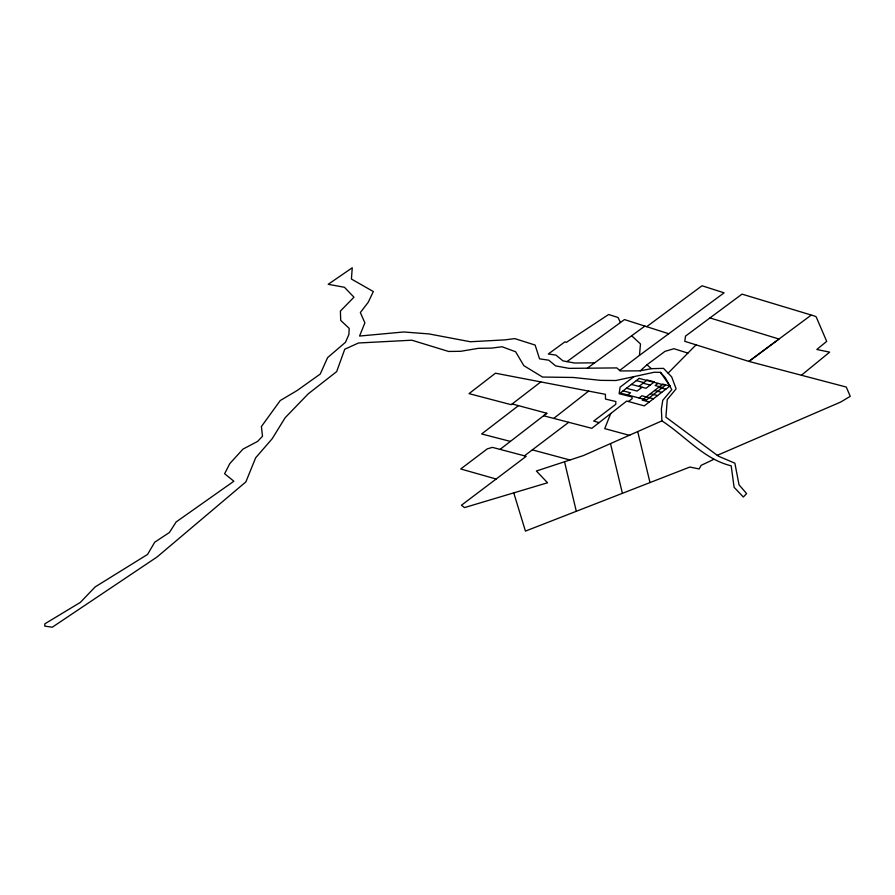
<?xml version="1.0" encoding="UTF-8"?>
<svg xmlns="http://www.w3.org/2000/svg" width="895" height="895" viewBox="0 0 895 895"><rect width="100%" height="100%" fill="white"/><g stroke="black" fill="none" stroke-linecap="round" stroke-linejoin="round"><path stroke-width="1.34" d="M619.642 370.474L639.466 355.382L640.484 343.96L631.657 335.77M610.703 413.557L604.74 428.627L629.767 435.44M668.095 373.137L696.053 344.855M640.317 370.81L646.951 364.757L664.974 351.366L673.924 348.714L687.897 353.1M801.417 375.24L829.643 352.149L816.811 349.475L826.7 341.398L816.184 316.886L814.797 316.114L742.011 294.131L685.503 336.106L684.787 341.319L748.891 361.412L846.267 387.054L850.25 396.328L840.763 402.012L717.298 455.331M553.736 418.401L588.63 391.093M628.48 401.519L632.172 398.633L631.937 396.966L619.139 393.733L620.09 387.177L633.973 376.616M496.143 479.015L460.712 468.98L487.294 448.865L492.395 447.366L500.059 449.379L546.823 413.255L512.164 403.947M627.697 394.986L630.528 392.804L623.11 390.846M638.94 386.405L647.208 380.006L654.323 381.874L646.056 388.273L631.4 384.425M642.073 387.233L637.106 391.07L626.444 388.273M639.075 397.973L641.905 395.791L653.417 398.778M657.97 383.351L655.14 385.544L662.568 387.49M660.465 372.354L665.399 377.858L671.765 389.672L662.759 400.311L661.371 409.004L661.908 420.885C684.876 435.652 703.962 459.258 731.193 465.825L734.101 487.305L743.342 497.005L746.609 493.604L739.035 484.833L734.884 463.207L718.428 456.181L665.914 417.171L667.267 399.528L676.117 388.844L671.664 376.862L663.508 368.36L651.381 368.673L640.07 370.854L620.134 370.944L616.879 367.912L569.041 368.36L555.661 365.898L548.736 360.182L539.54 358.85L535.12 345.056L514.714 338.601L504.937 339.876L470.334 341.745L428.929 333.913L403.701 331.978L359.555 336.05L364.892 322.838L360.349 312.568L368.203 302.32L373.338 291.546L351.422 279.05L352.25 267.784L328.208 284.308L344.43 287.273L353.972 297.196L340.402 311.068L340.704 320.388L349.162 328.353L348.916 334.473L345.459 342.315L327.57 357.664L320.242 374.054L297.062 390.567L280.258 400.535L261.396 426.557L262.515 436.245L257.581 441.425L242.959 449.133L229.836 463.554L224.611 473.723L233.875 481.23L176.17 521.93L169.39 532.503L154.723 542.213L147.552 554.43L95.183 586.896L80.371 602.38L44.851 623.826L44.75 626.108L52.279 627.216L157.05 556.992L245.868 481.902L255.657 457.815L272.225 438.673L285.147 417.73L308.227 393.845L336.665 371.604L344.754 349.229L358.47 342.998L411.834 340.201L448.596 351.455L460.645 351.299L478.333 348.345L491.623 348.121L502.005 346.745L515.643 351.78L523.832 365.663L542.504 377.052L573.158 377.466L600.69 380.364L615.917 380.509L654.223 372.253L660.465 372.354L669.963 385.98L644.255 405.882L626.724 401.038L591.83 428.313L543.578 415.761L546.823 413.255M540.815 381.919L511.202 404.697L469.025 393.632L495.45 373.204L605.389 394.315L605.512 399.08L615.838 401.519L615.771 404.327L593.687 421.075L599.091 422.63M518.485 405.636L481.644 433.963L510.396 441.403M500.059 449.379L524.459 455.823L568.717 422.306M810.993 315.275L748.891 361.412L779.008 339.037L709.97 317.938M646.682 326.675L702.027 285.773L724.1 292.833L639.466 355.382M566.971 361.625L624.486 319.571L668.755 333.745M587.321 368.192L644.881 326.093M713.718 459.392L701.132 465.344L699.163 468.946L689.855 467.045L525.443 531.104L513.696 492.697M661.908 420.885L583.26 455.622L536.385 471.005L547.55 482.774L464.494 507.588L461.451 505.227L526.17 456.338L524.459 455.823M594.649 362.833L574.545 363.012L562.989 360.886L555.985 355.114L548.311 353.995L564.98 341.812L566.255 342.438L608.645 314.503L618.053 317.512L620.459 322.524M669.963 385.98L662.848 384.112L642.174 400.121L649.289 401.978M636.345 380.61L643.762 382.557M643.08 383.205L650.184 385.074M658.72 387.311L665.824 389.18M654.581 390.511L661.696 392.379M650.452 393.71L657.556 395.579M532.335 449.861L569.936 459.996M646.951 364.757L651.381 368.673M637.777 431.815L649.994 482.573M610.591 444.021L622.405 493.324M564.532 461.764L576.302 511.28M639.175 378.417L620.28 393.039L646.503 399.931L665.399 385.309L639.175 378.417"/></g></svg>
